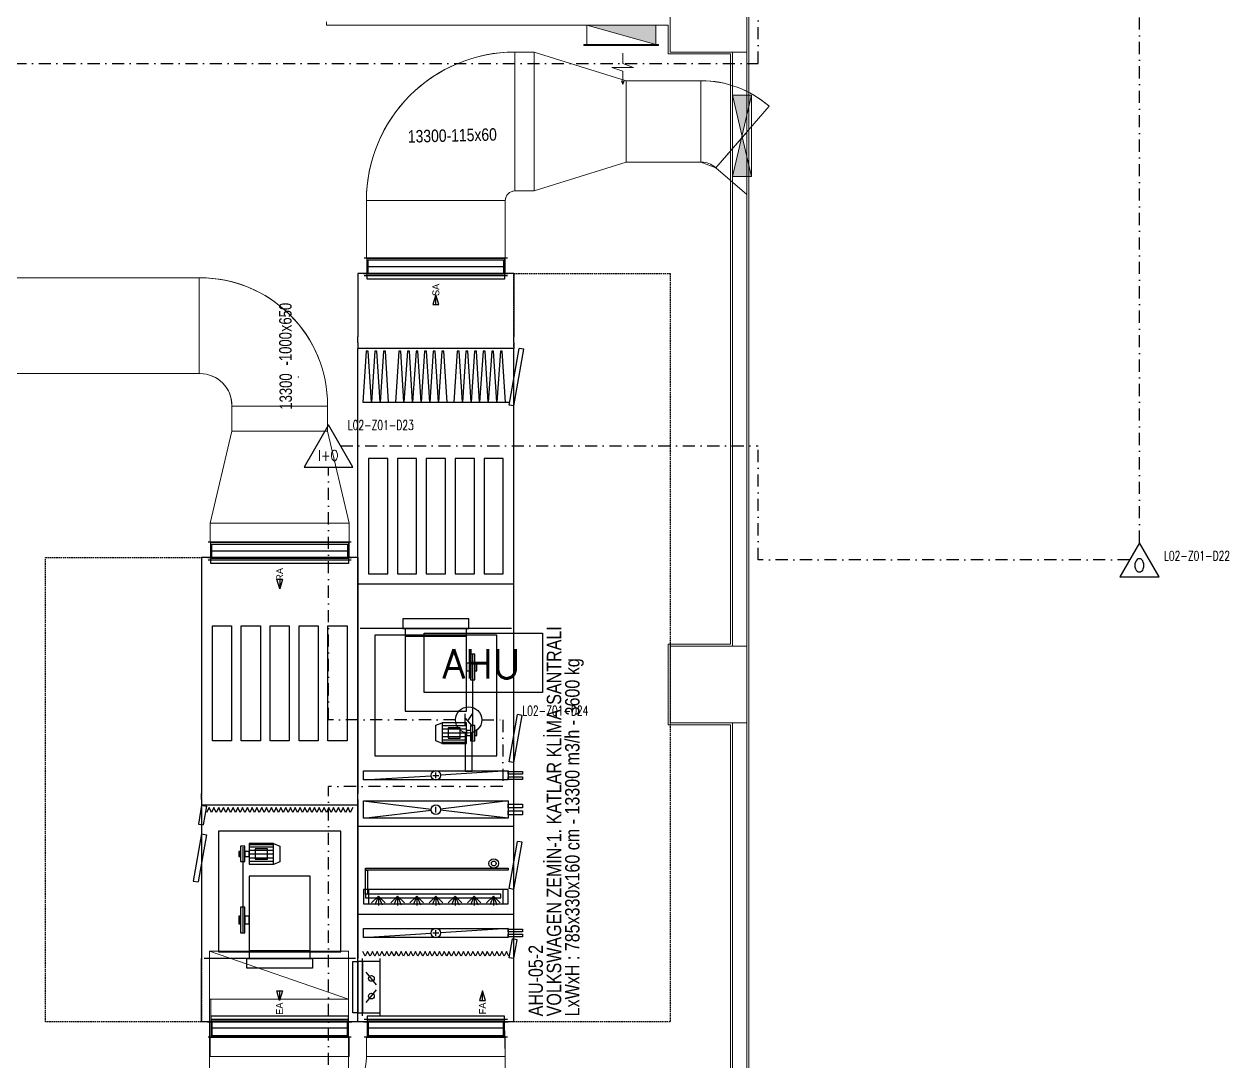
# Model space of a CAD drawing. Extents: x -3709 to 34975, y -230 to 8245.
# Drawn here: x 24722 to 25986, y 2060 to 3141 of the extents above; entities that cross this region are included whole.
import ezdxf
from ezdxf.enums import TextEntityAlignment as Align

# ---------------------------------------------------------------- set-up
doc = ezdxf.new("R2010")
doc.units = 0
doc.linetypes.add('DASHDOT', pattern=[25.4, 12.7, -6.35, 0, -6.35])
doc.linetypes.add('DASHED', pattern=[0.75, 0.5, -0.25])
doc.layers.get('0').update_dxf_attribs({"color": 9, "lineweight": 9})
for name, color, linetype, lineweight in [('00', 9, 'Continuous', 9), ('01', 9, 'Continuous', 9), ('06D', 9, 'Continuous', 9), ('09', 9, 'Continuous', 9), ('14', 9, 'Continuous', 9), ('32-ekipman', 8, 'Continuous', 9), ('40', 9, 'Continuous', 9), ('E-DEDEKTÖR NUMARALARI', 20, 'Continuous', 30), ('E-KABLO', 7, 'Continuous', 30), ('E-KABLO @ 1', 7, 'Continuous', 30), ('E-KANAL TİPİ DUMAN DEDEKTÖRÜ', 7, 'Continuous', 30), ('E-KOMBİNE DEDEKTÖR (ISI+OPTİK DUMAN)', 7, 'Continuous', 30), ('E-OPTİK DUMAN DEDEKTÖRÜ', 7, 'Continuous', 30), ('E-YANGIN', 7, 'Continuous', 30)]:
    doc.layers.add(name, color=color, linetype=linetype, lineweight=lineweight)
doc.styles.add('DEBI-BLOCK', font='arial.ttf', dxfattribs={"width": 0.8})
doc.styles.add('E-YAZI', font='txttw.shx')
doc.styles.add('LUCIDASANS', font='arial.ttf', dxfattribs={"width": 0.8})
doc.styles.add('ROMANS8', font='Txttw.shx')
doc.styles.add('Y200-ARIAL', font='arial.ttf', dxfattribs={"width": 0.8})

# ---------------------------------------------------------------- blocks, each defined once
blk = doc.blocks.new('p-kolon-80x80-vw')
at = {"layer": '01'}
blk.add_lwpolyline([(-40, -40), (-40, 40), (40, 40), (40, -40)], close=True, dxfattribs=at)
blk = doc.blocks.new('p-krt-yangindolabi_vw')
at = {"layer": '09'}
h = blk.add_hatch(color=252, dxfattribs=at)
h.dxf.hatch_style = 1
h.paths.add_polyline_path([(0, 20), (-72, 0), (0, 0)])
at = {"linetype": 'Continuous'}
blk.add_lwpolyline([(-35.9, 58), (-34.5, 61.9), (-34.5, 47.9), (-45.7, 44), (-23.3, 44), (-34.5, 40), (-34.5, 29.1)], dxfattribs=at)
for points in [[(-34.5, 61.9), (-35.9, 58)], [(-34.5, 61.9), (-33.1, 58)]]:
    blk.add_lwpolyline(points)
for points in [[(-72, 20), (-75, 20), (-75, 21), (3, 21), (3, 20)], [(-72, 0), (0, 0), (0, 20), (-72, 20)], [(0, 20), (-72, 0), (0, 0)]]:
    blk.add_lwpolyline(points, close=True)
blk = doc.blocks.new('DEBI001')
at = {"extrusion": (-1, 0, 2e-16)}
blk.add_point((0, 0), dxfattribs=at)
at = {"style": 'DEBI-BLOCK', "width": 0.75, "flags": 8}
for tag, p in [('DEBI', (0.3, 0.2)), ('-', (1.277, 0.2))]:
    blk.add_attdef(tag, text='', height=1, dxfattribs=at).set_placement(p, align=Align.BOTTOM_RIGHT)
blk.add_attdef('KESITX', text='', height=1, dxfattribs=at).set_placement((3.614, 1.533), align=Align.TOP_RIGHT)
at = {"style": 'DEBI-BLOCK', "width": 0.8, "flags": 8}
blk.add_attdef('X', text='', height=1, dxfattribs=at).set_placement((3.918, 1.533), align=Align.TOP_CENTER)
at = {"style": 'DEBI-BLOCK', "width": 0.75, "flags": 8}
blk.add_attdef('KESITY', text='', height=1, dxfattribs=at).set_placement((4.213, 1.533), align=Align.TOP_LEFT)
at = {"style": 'DEBI-BLOCK', "width": 0.75, "flags": 9}
blk.add_attdef('ID', text='', height=0.3, dxfattribs=at).set_placement((0, 0), align=Align.MIDDLE)
blk = doc.blocks.new('p-2.mekanik_cihaz')
h = blk.add_hatch(color=256)
h.paths.add_polyline_path([(4075, -827.5), (4085, -785), (4065, -785)])
h.paths.add_polyline_path([(4065, -870), (4085, -870), (4075, -827.5)])
at = {"ltscale": 10}
for p, q in [((3838, -740), (3858, -740)), ((3838, -885), (3838, -740)), ((3858, -740), (3858, -885)), ((3858, -740), (3858, -885)), ((3954, -770), (3858, -740)), ((3954, -770), (3954, -855)), ((3858, -885), (3954, -855)), ((3838, -885), (3858, -885)), ((3683, -955), (3683, -895)), ((3828, -895), (3683, -895)), ((3828, -955), (3828, -895)), ((3519.2, -1678.3), (3664.2, -1728.3)), ((3520.7, -1745.9), (3520.7, -1728.3)), ((3664.2, -1745.9), (3664.2, -1728.3)), ((3520, -1768), (3520, -1788)), ((3665, -1768), (3665, -1788)), ((3683, -1768), (3683, -1788)), ((3828, -1768), (3828, -1788)), ((3520, -1788), (3665, -1788)), ((3683, -1788), (3828, -1788))]:
    blk.add_line(p, q, dxfattribs=at)
for p, q in [((4085, -785), (4065, -870)), ((4065, -785), (4085, -870)), ((3542.5, -1135.6), (3520, -1231.6)), ((3542.5, -1135.6), (3642.5, -1135.6)), ((3642.5, -1135.6), (3665, -1231.6)), ((3520, -1251.6), (3520, -1231.6)), ((3520, -1231.6), (3665, -1231.6)), ((3665, -1251.6), (3665, -1231.6))]:
    blk.add_line(p, q)
at = {"lineweight": -3}
for p, q in [((3830.2, -955), (3680.8, -955)), ((3674, -971), (3674, -977.1)), ((3837, -971), (3674, -971)), ((3830.2, -973.5), (3680.8, -973.5)), ((3827.2, -964.3), (3683.8, -964.3)), ((3837, -971), (3837, -977.1)), ((3674, -977.1), (3674, -1037.1)), ((3837, -977.1), (3837, -1037.1)), ((3674, -1043.2), (3674, -1037.1)), ((3674, -1043.2), (3674, -1049.3)), ((3674, -1109.3), (3674, -1049.3)), ((3837, -1049.3), (3674, -1049.3)), ((3832, -1108.5), (3842.5, -1049.4)), ((3837, -1043.2), (3837, -1037.1)), ((3837, -1043.2), (3837, -1049.3)), ((3837, -1109.3), (3837, -1049.3)), ((3847.4, -1050.2), (3842.5, -1049.4)), ((3837, -1109.3), (3847.4, -1050.2)), ((3674, -1159.3), (3674, -1109.3)), ((3679.2, -1105.3), (3709.8, -1105.3)), ((3709.8, -1105.3), (3770.8, -1105.3)), ((3770.8, -1105.3), (3831.8, -1105.3)), ((3837, -1109.3), (3832, -1108.5)), ((3837, -1159.3), (3837, -1109.3)), ((3674, -1289.3), (3674, -1159.3)), ((3837, -1289.3), (3837, -1159.3)), ((3667.2, -1251.6), (3517.8, -1251.6)), ((3664.2, -1260.9), (3520.8, -1260.9)), ((3511, -1267.6), (3511, -1273.7)), ((3674, -1267.6), (3511, -1267.6)), ((3511, -1273.7), (3511, -1333.7)), ((3667.2, -1270.1), (3517.8, -1270.1)), ((3674, -1267.6), (3674, -1273.7)), ((3674, -1273.7), (3674, -1333.7)), ((3674, -1295.4), (3674, -1289.3)), ((3837, -1295.4), (3837, -1289.3)), ((3837, -1295.4), (3674, -1295.4)), ((3674, -1301.5), (3674, -1295.4)), ((3674, -1341.5), (3674, -1301.5)), ((3837, -1301.5), (3837, -1295.4)), ((3837, -1341.5), (3837, -1301.5)), ((3511, -1333.7), (3511, -1463.7)), ((3674, -1333.7), (3674, -1463.7)), ((3674, -1481.5), (3674, -1341.5)), ((3834.5, -1341.5), (3676.5, -1341.5)), ((3787.4, -1349.8), (3723.6, -1349.8)), ((3837, -1481.5), (3837, -1341.5)), ((3794.1, -1457.6), (3794.1, -1368.8)), ((3832, -1480.6), (3840.7, -1431.4)), ((3837, -1481.5), (3845.7, -1432.3)), ((3845.7, -1432.3), (3840.7, -1431.4)), ((3787.4, -1443), (3761.9, -1443)), ((3787.4, -1446.5), (3761.9, -1446.5)), ((3787.4, -1450.6), (3761.9, -1450.6)), ((3511, -1463.7), (3511, -1513.7)), ((3674, -1463.7), (3674, -1513.7)), ((3787.4, -1454.7), (3761.9, -1454.7)), ((3787.4, -1458.2), (3761.9, -1458.2)), ((3787.4, -1460.5), (3761.9, -1460.5)), ((3787.4, -1461.4), (3761.9, -1461.4)), ((3674, -1501.5), (3674, -1481.5)), ((3755.5, -1497.8), (3755.5, -1491.8)), ((3830.9, -1490.2), (3760.5, -1494.5)), ((3837, -1481.5), (3832, -1480.6)), ((3837, -1501.5), (3837, -1481.5)), ((3674, -1541.5), (3674, -1501.5)), ((3680.1, -1499.5), (3750.5, -1495.1)), ((3752.5, -1494.8), (3758.5, -1494.8)), ((3837, -1541.5), (3837, -1501.5)), ((3511, -1519.8), (3511, -1513.7)), ((3674, -1519.8), (3674, -1513.7)), ((3511, -1525.9), (3507.6, -1545.6)), ((3511, -1519.8), (3511, -1525.9)), ((3511, -1525.9), (3511, -1545.9)), ((3674, -1525.9), (3511, -1525.9)), ((3511, -1525.9), (3516, -1526.8)), ((3516, -1526.8), (3512.5, -1546.4)), ((3518.8, -1528.4), (3516.2, -1533.4)), ((3521.2, -1533.4), (3518.8, -1528.4)), ((3523.8, -1528.4), (3521.2, -1533.4)), ((3526.2, -1533.4), (3523.8, -1528.4)), ((3528.8, -1528.4), (3526.2, -1533.4)), ((3531.2, -1533.4), (3528.8, -1528.4)), ((3533.8, -1528.4), (3531.2, -1533.4)), ((3536.2, -1533.4), (3533.8, -1528.4)), ((3538.8, -1528.4), (3536.2, -1533.4)), ((3541.2, -1533.4), (3538.8, -1528.4)), ((3543.8, -1528.4), (3541.2, -1533.4)), ((3546.2, -1533.4), (3543.8, -1528.4)), ((3548.8, -1528.4), (3546.2, -1533.4)), ((3551.2, -1533.4), (3548.8, -1528.4)), ((3553.8, -1528.4), (3551.2, -1533.4)), ((3556.2, -1533.4), (3553.8, -1528.4)), ((3558.8, -1528.4), (3556.2, -1533.4)), ((3561.2, -1533.4), (3558.8, -1528.4)), ((3563.8, -1528.4), (3561.2, -1533.4)), ((3566.2, -1533.4), (3563.8, -1528.4)), ((3568.8, -1528.4), (3566.2, -1533.4)), ((3571.2, -1533.4), (3568.8, -1528.4)), ((3573.8, -1528.4), (3571.2, -1533.4)), ((3576.2, -1533.4), (3573.8, -1528.4)), ((3578.8, -1528.4), (3576.2, -1533.4)), ((3581.2, -1533.4), (3578.8, -1528.4)), ((3583.8, -1528.4), (3581.2, -1533.4)), ((3586.2, -1533.4), (3583.8, -1528.4)), ((3588.8, -1528.4), (3586.2, -1533.4)), ((3591.2, -1533.4), (3588.8, -1528.4)), ((3593.8, -1528.4), (3591.2, -1533.4)), ((3596.2, -1533.4), (3593.8, -1528.4)), ((3598.8, -1528.4), (3596.2, -1533.4)), ((3601.2, -1533.4), (3598.8, -1528.4)), ((3603.8, -1528.4), (3601.2, -1533.4)), ((3606.2, -1533.4), (3603.8, -1528.4)), ((3608.8, -1528.4), (3606.2, -1533.4)), ((3611.2, -1533.4), (3608.8, -1528.4)), ((3613.8, -1528.4), (3611.2, -1533.4)), ((3616.2, -1533.4), (3613.8, -1528.4)), ((3618.8, -1528.4), (3616.2, -1533.4)), ((3621.2, -1533.4), (3618.8, -1528.4)), ((3623.8, -1528.4), (3621.2, -1533.4)), ((3626.2, -1533.4), (3623.8, -1528.4)), ((3628.8, -1528.4), (3626.2, -1533.4)), ((3631.2, -1533.4), (3628.8, -1528.4)), ((3633.8, -1528.4), (3631.2, -1533.4)), ((3636.2, -1533.4), (3633.8, -1528.4)), ((3638.8, -1528.4), (3636.2, -1533.4)), ((3641.2, -1533.4), (3638.8, -1528.4)), ((3643.8, -1528.4), (3641.2, -1533.4)), ((3646.2, -1533.4), (3643.8, -1528.4)), ((3648.8, -1528.4), (3646.2, -1533.4)), ((3651.2, -1533.4), (3648.8, -1528.4)), ((3653.8, -1528.4), (3651.2, -1533.4)), ((3656.2, -1533.4), (3653.8, -1528.4)), ((3658.8, -1528.4), (3656.2, -1533.4)), ((3661.2, -1533.4), (3658.8, -1528.4)), ((3663.8, -1528.4), (3661.2, -1533.4)), ((3666.2, -1533.4), (3663.8, -1528.4)), ((3668.8, -1528.4), (3666.2, -1533.4)), ((3674, -1519.8), (3674, -1525.9)), ((3674, -1525.9), (3674, -1545.9)), ((3680.1, -1521.5), (3750.5, -1529.9)), ((3755.5, -1533.5), (3755.5, -1527.5)), ((3830.9, -1521.5), (3760.5, -1529.9)), ((3674, -1547.6), (3674, -1541.5)), ((3680.1, -1539.5), (3750.5, -1531.1)), ((3830.9, -1539.5), (3760.5, -1531.1)), ((3837, -1547.6), (3837, -1541.5)), ((3507.6, -1545.6), (3512.5, -1546.4)), ((3511, -1545.9), (3511, -1685.9)), ((3674, -1545.9), (3674, -1685.9)), ((3674, -1547.6), (3837, -1547.6)), ((3674, -1553.7), (3674, -1547.6)), ((3674, -1633.7), (3674, -1553.7)), ((3837, -1553.7), (3837, -1547.6)), ((3837, -1633.7), (3837, -1553.7)), ((3511, -1555.9), (3502.3, -1605.2)), ((3516, -1556.8), (3507.3, -1606)), ((3511, -1555.9), (3516, -1556.8)), ((3560.6, -1566), (3586.1, -1566)), ((3560.6, -1566.9), (3586.1, -1566.9)), ((3832, -1612.8), (3840.7, -1563.6)), ((3837, -1613.7), (3845.7, -1564.4)), ((3845.7, -1564.4), (3840.7, -1563.6)), ((3553.9, -1569.8), (3553.9, -1658.6)), ((3560.6, -1569.2), (3586.1, -1569.2)), ((3560.6, -1572.7), (3586.1, -1572.7)), ((3560.6, -1576.8), (3586.1, -1576.8)), ((3560.6, -1580.9), (3586.1, -1580.9)), ((3560.6, -1584.4), (3586.1, -1584.4)), ((3502.3, -1605.2), (3507.3, -1606)), ((3837, -1613.7), (3832, -1612.8)), ((3695.5, -1620.7), (3688.4, -1627.8)), ((3695.5, -1620.7), (3691.7, -1629.9)), ((3695.5, -1620.7), (3695.5, -1630.7)), ((3695.5, -1620.7), (3699.3, -1629.9)), ((3695.5, -1620.7), (3702.6, -1627.8)), ((3715.5, -1620.7), (3708.4, -1627.8)), ((3715.5, -1620.7), (3711.7, -1629.9)), ((3715.5, -1620.7), (3715.5, -1630.7)), ((3715.5, -1620.7), (3719.3, -1629.9)), ((3715.5, -1620.7), (3722.6, -1627.8)), ((3735.5, -1620.7), (3728.4, -1627.8)), ((3735.5, -1620.7), (3731.7, -1629.9)), ((3735.5, -1620.7), (3735.5, -1630.7)), ((3735.5, -1620.7), (3739.3, -1629.9)), ((3735.5, -1620.7), (3742.6, -1627.8)), ((3755.5, -1620.7), (3748.4, -1627.8)), ((3755.5, -1620.7), (3751.7, -1629.9)), ((3755.5, -1620.7), (3755.5, -1630.7)), ((3755.5, -1620.7), (3759.3, -1629.9)), ((3755.5, -1620.7), (3762.6, -1627.8)), ((3775.5, -1620.7), (3768.4, -1627.8)), ((3775.5, -1620.7), (3771.7, -1629.9)), ((3775.5, -1620.7), (3775.5, -1630.7)), ((3775.5, -1620.7), (3779.3, -1629.9)), ((3775.5, -1620.7), (3782.6, -1627.8)), ((3795.5, -1620.7), (3788.4, -1627.8)), ((3795.5, -1620.7), (3791.7, -1629.9)), ((3795.5, -1620.7), (3795.5, -1630.7)), ((3795.5, -1620.7), (3799.3, -1629.9)), ((3795.5, -1620.7), (3802.6, -1627.8)), ((3815.5, -1620.7), (3808.4, -1627.8)), ((3815.5, -1620.7), (3811.7, -1629.9)), ((3815.5, -1620.7), (3815.5, -1630.7)), ((3815.5, -1620.7), (3819.3, -1629.9)), ((3815.5, -1620.7), (3822.6, -1627.8)), ((3674, -1639.8), (3674, -1633.7)), ((3837, -1639.8), (3674, -1639.8)), ((3674, -1645.9), (3674, -1639.8)), ((3837, -1639.8), (3837, -1633.7)), ((3837, -1645.9), (3837, -1639.8)), ((3674, -1665.9), (3674, -1645.9)), ((3755.5, -1662.2), (3755.5, -1656.2)), ((3830.9, -1654.6), (3760.5, -1658.9)), ((3837, -1665.9), (3837, -1645.9)), ((3674, -1685.9), (3674, -1665.9)), ((3680.1, -1663.9), (3750.5, -1659.5)), ((3752.5, -1659.2), (3758.5, -1659.2)), ((3832, -1685.1), (3835.5, -1665.4)), ((3840.4, -1666.2), (3835.5, -1665.4)), ((3837, -1685.9), (3837, -1665.9)), ((3837, -1685.9), (3840.4, -1666.2)), ((3560.6, -1677.6), (3624.4, -1677.6)), ((3681.8, -1683.4), (3679.2, -1678.4)), ((3684.2, -1678.4), (3681.8, -1683.4)), ((3686.8, -1683.4), (3684.2, -1678.4)), ((3689.2, -1678.4), (3686.8, -1683.4)), ((3691.8, -1683.4), (3689.2, -1678.4)), ((3694.2, -1678.4), (3691.8, -1683.4)), ((3696.8, -1683.4), (3694.2, -1678.4)), ((3699.2, -1678.4), (3696.8, -1683.4)), ((3701.8, -1683.4), (3699.2, -1678.4)), ((3704.2, -1678.4), (3701.8, -1683.4)), ((3706.8, -1683.4), (3704.2, -1678.4)), ((3709.2, -1678.4), (3706.8, -1683.4)), ((3711.8, -1683.4), (3709.2, -1678.4)), ((3714.2, -1678.4), (3711.8, -1683.4)), ((3716.8, -1683.4), (3714.2, -1678.4)), ((3719.2, -1678.4), (3716.8, -1683.4)), ((3721.8, -1683.4), (3719.2, -1678.4)), ((3724.2, -1678.4), (3721.8, -1683.4)), ((3726.8, -1683.4), (3724.2, -1678.4)), ((3729.2, -1678.4), (3726.8, -1683.4)), ((3731.8, -1683.4), (3729.2, -1678.4)), ((3734.2, -1678.4), (3731.8, -1683.4)), ((3736.8, -1683.4), (3734.2, -1678.4)), ((3739.2, -1678.4), (3736.8, -1683.4)), ((3741.8, -1683.4), (3739.2, -1678.4)), ((3744.2, -1678.4), (3741.8, -1683.4)), ((3746.8, -1683.4), (3744.2, -1678.4)), ((3749.2, -1678.4), (3746.8, -1683.4)), ((3751.8, -1683.4), (3749.2, -1678.4)), ((3754.2, -1678.4), (3751.8, -1683.4)), ((3756.8, -1683.4), (3754.2, -1678.4)), ((3759.2, -1678.4), (3756.8, -1683.4)), ((3761.8, -1683.4), (3759.2, -1678.4)), ((3764.2, -1678.4), (3761.8, -1683.4)), ((3766.8, -1683.4), (3764.2, -1678.4)), ((3769.2, -1678.4), (3766.8, -1683.4)), ((3771.8, -1683.4), (3769.2, -1678.4)), ((3774.2, -1678.4), (3771.8, -1683.4)), ((3776.8, -1683.4), (3774.2, -1678.4)), ((3779.2, -1678.4), (3776.8, -1683.4)), ((3781.8, -1683.4), (3779.2, -1678.4)), ((3784.2, -1678.4), (3781.8, -1683.4)), ((3786.8, -1683.4), (3784.2, -1678.4)), ((3789.2, -1678.4), (3786.8, -1683.4)), ((3791.8, -1683.4), (3789.2, -1678.4)), ((3794.2, -1678.4), (3791.8, -1683.4)), ((3796.8, -1683.4), (3794.2, -1678.4)), ((3799.2, -1678.4), (3796.8, -1683.4)), ((3801.8, -1683.4), (3799.2, -1678.4)), ((3804.2, -1678.4), (3801.8, -1683.4)), ((3806.8, -1683.4), (3804.2, -1678.4)), ((3809.2, -1678.4), (3806.8, -1683.4)), ((3811.8, -1683.4), (3809.2, -1678.4)), ((3814.2, -1678.4), (3811.8, -1683.4)), ((3816.8, -1683.4), (3814.2, -1678.4)), ((3819.2, -1678.4), (3816.8, -1683.4)), ((3821.8, -1683.4), (3819.2, -1678.4)), ((3824.2, -1678.4), (3821.8, -1683.4)), ((3826.8, -1683.4), (3824.2, -1678.4)), ((3829.2, -1678.4), (3826.8, -1683.4)), ((3831.8, -1683.4), (3829.2, -1678.4)), ((3511, -1745.9), (3511, -1685.9)), ((3511, -1685.9), (3511, -1685.9)), ((3671.5, -1685.9), (3513.5, -1685.9)), ((3674, -1745.9), (3674, -1685.9)), ((3674, -1745.9), (3674, -1685.9)), ((3674, -1685.9), (3674, -1685.9)), ((3679, -1745.7), (3679, -1686)), ((3697.5, -1745.7), (3697.5, -1686)), ((3837, -1685.9), (3832, -1685.1)), ((3837, -1745.9), (3837, -1685.9)), ((3693.6, -1713.2), (3682.9, -1700)), ((3682.9, -1731.7), (3693.6, -1718.5)), ((3511, -1752), (3511, -1745.9)), ((3674, -1752), (3511, -1752)), ((3674, -1752), (3674, -1745.9)), ((3674, -1752), (3674, -1745.9)), ((3837, -1752), (3674, -1752)), ((3830.2, -1749.5), (3680.8, -1749.5)), ((3837, -1752), (3837, -1745.9)), ((3667.2, -1768), (3517.8, -1768)), ((3664.2, -1758.7), (3520.8, -1758.7)), ((3830.2, -1768), (3680.8, -1768)), ((3827.2, -1758.7), (3683.8, -1758.7))]:
    blk.add_line(p, q, dxfattribs=at)
for points in [[(4031.9, -855), (3954, -855), (3954, -770), (4031.9, -770)], [(4065, -785), (4085, -785), (4085, -870), (4065, -870)], [(3674, -1752), (3674, -971), (3837, -971), (3837, -1752)], [(3508.5, -1075.6), (3180.5, -1075.6), (3180.5, -975.6), (3508.5, -975.6)], [(3542.5, -1109.6), (3542.5, -1135.6), (3642.5, -1135.6), (3642.5, -1109.6)], [(3511, -1752), (3511, -1267.6), (3674, -1267.6), (3674, -1752)]]:
    blk.add_lwpolyline(points, close=True)
for points in [[(4047.7, -860.9), (4047, -860.2, 0.180166), (4032.9, -855), (4031.9, -855), (4031.9, -770), (4032.9, -770, -0.180166), (4102.6, -795.9), (4103.3, -796.6)], [(3542.5, -1109.6), (3542.5, -1108.6, 0.414214), (3509.5, -1075.6), (3508.5, -1075.6), (3508.5, -975.6), (3509.5, -975.6, -0.414214), (3642.5, -1108.6), (3642.5, -1109.6)]]:
    blk.add_lwpolyline(points, format="xyb", close=True)
blk.add_lwpolyline([(4080, -823.6), (4047.7, -860.9), (4080, -888.8)])
for points in [[(3827.2, -955), (3827.2, -973.5), (3683.7, -973.5), (3683.7, -955), (3827.2, -955)], [(3826.2, -956.9), (3826.2, -971.7), (3684.7, -971.7), (3684.7, -956.9), (3826.2, -956.9)], [(3830.9, -971), (3830.9, -971), (3680.1, -971), (3680.1, -971), (3830.9, -971)], [(3827.2, -971), (3827.2, -977.1), (3683.7, -977.1), (3683.7, -971), (3827.2, -971)], [(3705.2, -1284.3), (3705.2, -1164.3), (3685.2, -1164.3), (3685.2, -1284.3), (3705.2, -1284.3)], [(3735.3, -1284.3), (3735.3, -1164.3), (3715.3, -1164.3), (3715.3, -1284.3), (3735.3, -1284.3)], [(3765.5, -1284.3), (3765.5, -1164.3), (3745.5, -1164.3), (3745.5, -1284.3), (3765.5, -1284.3)], [(3795.7, -1284.3), (3795.7, -1164.3), (3775.7, -1164.3), (3775.7, -1284.3), (3795.7, -1284.3)], [(3825.8, -1284.3), (3825.8, -1164.3), (3805.8, -1164.3), (3805.8, -1284.3), (3825.8, -1284.3)], [(3664.2, -1251.6), (3664.2, -1270.1), (3520.7, -1270.1), (3520.7, -1251.6), (3664.2, -1251.6)], [(3663.2, -1253.5), (3663.2, -1268.3), (3521.7, -1268.3), (3521.7, -1253.5), (3663.2, -1253.5)], [(3667.9, -1267.6), (3667.9, -1267.6), (3517.1, -1267.6), (3517.1, -1267.6), (3667.9, -1267.6)], [(3664.2, -1267.6), (3664.2, -1273.7), (3520.7, -1273.7), (3520.7, -1267.6), (3664.2, -1267.6)], [(3542.2, -1338.7), (3542.2, -1458.7), (3522.2, -1458.7), (3522.2, -1338.7), (3542.2, -1338.7)], [(3572.3, -1338.7), (3572.3, -1458.7), (3552.3, -1458.7), (3552.3, -1338.7), (3572.3, -1338.7)], [(3602.5, -1338.7), (3602.5, -1458.7), (3582.5, -1458.7), (3582.5, -1338.7), (3602.5, -1338.7)], [(3632.7, -1338.7), (3632.7, -1458.7), (3612.7, -1458.7), (3612.7, -1338.7), (3632.7, -1338.7)], [(3662.8, -1338.7), (3662.8, -1458.7), (3642.8, -1458.7), (3642.8, -1338.7), (3662.8, -1338.7)], [(3789.9, -1341.5), (3789.9, -1331.5), (3721.1, -1331.5), (3721.1, -1341.5), (3789.9, -1341.5)], [(3819.3, -1474.5), (3819.3, -1348.5), (3691.7, -1348.5), (3691.7, -1474.5), (3819.3, -1474.5)], [(3787.4, -1427.6), (3787.4, -1341.5), (3723.6, -1341.5), (3723.6, -1427.6), (3787.4, -1427.6)], [(3791.9, -1385.7), (3791.9, -1377.6), (3787.4, -1377.6), (3787.4, -1385.7), (3791.9, -1385.7)], [(3796.3, -1395.1), (3796.3, -1368.2), (3791.8, -1368.2), (3791.8, -1395.1), (3796.3, -1395.1)], [(3798.2, -1385.7), (3798.2, -1377.6), (3796.3, -1377.6), (3796.3, -1385.7), (3798.2, -1385.7)], [(3787.4, -1461.4), (3787.4, -1439.9), (3761.9, -1439.9), (3761.9, -1461.4), (3787.4, -1461.4)], [(3781, -1456), (3781, -1445.2), (3768.2, -1445.2), (3768.2, -1456), (3781, -1456)], [(3791.9, -1453.3), (3791.9, -1447.9), (3787.4, -1447.9), (3787.4, -1453.3), (3791.9, -1453.3)], [(3796.3, -1458.7), (3796.3, -1442.6), (3791.8, -1442.6), (3791.8, -1458.7), (3796.3, -1458.7)], [(3798.2, -1453.3), (3798.2, -1447.9), (3796.3, -1447.9), (3796.3, -1453.3), (3798.2, -1453.3)], [(3680.1, -1499.5), (3680.1, -1490.2), (3830.9, -1490.2), (3830.9, -1499.5), (3680.1, -1499.5)], [(3830.9, -1493.5), (3830.9, -1490.8), (3846, -1490.8), (3846, -1493.5), (3830.9, -1493.5)], [(3830.9, -1498.9), (3830.9, -1496.2), (3846, -1496.2), (3846, -1498.9), (3830.9, -1498.9)], [(3680.1, -1539.5), (3680.1, -1521.5), (3830.9, -1521.5), (3830.9, -1539.5), (3680.1, -1539.5)], [(3830.9, -1528.7), (3830.9, -1524.7), (3846, -1524.7), (3846, -1528.7), (3830.9, -1528.7)], [(3830.9, -1535.9), (3830.9, -1531.9), (3846, -1531.9), (3846, -1535.9), (3830.9, -1535.9)], [(3528.7, -1552.9), (3528.7, -1678.9), (3656.3, -1678.9), (3656.3, -1552.9), (3528.7, -1552.9)], [(3560.6, -1566), (3560.6, -1587.5), (3586.1, -1587.5), (3586.1, -1566), (3560.6, -1566)], [(3549.8, -1574.1), (3549.8, -1579.5), (3551.7, -1579.5), (3551.7, -1574.1), (3549.8, -1574.1)], [(3551.7, -1568.7), (3551.7, -1584.8), (3556.2, -1584.8), (3556.2, -1568.7), (3551.7, -1568.7)], [(3556.1, -1574.1), (3556.1, -1579.5), (3560.6, -1579.5), (3560.6, -1574.1), (3556.1, -1574.1)], [(3567, -1571.4), (3567, -1582.2), (3579.8, -1582.2), (3579.8, -1571.4), (3567, -1571.4)], [(3682.1, -1593.7), (3682.1, -1591.7), (3830.9, -1591.7), (3830.9, -1593.7), (3682.1, -1593.7)], [(3560.6, -1599.8), (3560.6, -1685.9), (3624.4, -1685.9), (3624.4, -1599.8), (3560.6, -1599.8)], [(3682.1, -1618.7), (3682.1, -1593.7), (3684.1, -1593.7), (3684.1, -1618.7), (3682.1, -1618.7)], [(3830.9, -1628.7), (3830.9, -1613.7), (3680.1, -1613.7), (3680.1, -1628.7), (3830.9, -1628.7)], [(3825.9, -1628.7), (3825.9, -1613.7), (3685.1, -1613.7), (3685.1, -1628.7), (3825.9, -1628.7)], [(3823.4, -1622.7), (3823.4, -1618.7), (3682.1, -1618.7), (3682.1, -1622.7), (3823.4, -1622.7)], [(3549.8, -1641.7), (3549.8, -1649.8), (3551.7, -1649.8), (3551.7, -1641.7), (3549.8, -1641.7)], [(3551.7, -1632.3), (3551.7, -1659.2), (3556.2, -1659.2), (3556.2, -1632.3), (3551.7, -1632.3)], [(3556.1, -1641.7), (3556.1, -1649.8), (3560.6, -1649.8), (3560.6, -1641.7), (3556.1, -1641.7)], [(3680.1, -1663.9), (3680.1, -1654.6), (3830.9, -1654.6), (3830.9, -1663.9), (3680.1, -1663.9)], [(3830.9, -1657.9), (3830.9, -1655.2), (3846, -1655.2), (3846, -1657.9), (3830.9, -1657.9)], [(3830.9, -1663.2), (3830.9, -1660.5), (3846, -1660.5), (3846, -1663.2), (3830.9, -1663.2)], [(3626.9, -1685.9), (3626.9, -1695.9), (3558.1, -1695.9), (3558.1, -1685.9), (3626.9, -1685.9)], [(3669, -1742.7), (3669, -1689), (3674, -1689), (3674, -1742.7), (3669, -1742.7)], [(3679, -1742.7), (3679, -1689), (3674, -1689), (3674, -1742.7), (3679, -1742.7)], [(3697.5, -1742.7), (3697.5, -1689), (3679, -1689), (3679, -1742.7), (3697.5, -1742.7)], [(3667.9, -1752), (3667.9, -1752), (3517.1, -1752), (3517.1, -1752), (3667.9, -1752)], [(3664.2, -1752), (3664.2, -1745.9), (3520.7, -1745.9), (3520.7, -1752), (3664.2, -1752)], [(3664.2, -1768), (3664.2, -1749.5), (3520.7, -1749.5), (3520.7, -1768), (3664.2, -1768)], [(3663.2, -1766.1), (3663.2, -1751.3), (3521.7, -1751.3), (3521.7, -1766.1), (3663.2, -1766.1)], [(3830.9, -1752), (3830.9, -1752), (3680.1, -1752), (3680.1, -1752), (3830.9, -1752)], [(3830.9, -1752), (3830.9, -1752), (3680.1, -1752), (3680.1, -1752), (3830.9, -1752)], [(3827.2, -1752), (3827.2, -1745.9), (3683.7, -1745.9), (3683.7, -1752), (3827.2, -1752)], [(3827.2, -1768), (3827.2, -1749.5), (3683.7, -1749.5), (3683.7, -1768), (3827.2, -1768)], [(3826.2, -1766.1), (3826.2, -1751.3), (3684.7, -1751.3), (3684.7, -1766.1), (3826.2, -1766.1)]]:
    blk.add_lwpolyline(points, close=True, dxfattribs=at)
at = {"linetype": 'DASHED', "lineweight": -3, "ltscale": 3}
for points in [[(3837, -1752), (3837, -971), (4000, -971), (4000, -1752)], [(3348, -1752), (3348, -1267.6), (3511, -1267.6), (3511, -1752)]]:
    blk.add_lwpolyline(points, close=True, dxfattribs=at)
at = {"lineweight": -3}
for points in [[(3755.5, -1003.5), (3755.5, -993.5), (3752.5, -1003.5), (3758.5, -1003.5), (3755.5, -993.5)], [(3706.2, -1105.3), (3702.8, -1052), (3700.8, -1052), (3697.2, -1105.3), (3693.8, -1052), (3691.8, -1052), (3688.2, -1105.3), (3684.8, -1052), (3682.8, -1052), (3679.2, -1105.3)], [(3767.2, -1105.3), (3763.8, -1052), (3761.8, -1052), (3758.2, -1105.3), (3754.8, -1052), (3752.8, -1052), (3749.2, -1105.3), (3745.8, -1052), (3743.8, -1052), (3740.2, -1105.3), (3736.8, -1052), (3734.8, -1052), (3731.2, -1105.3), (3727.8, -1052), (3725.8, -1052), (3722.2, -1105.3), (3718.8, -1052), (3716.8, -1052), (3713.2, -1105.3)], [(3828.2, -1105.3), (3824.8, -1052), (3822.8, -1052), (3819.2, -1105.3), (3815.8, -1052), (3813.8, -1052), (3810.2, -1105.3), (3806.8, -1052), (3804.8, -1052), (3801.2, -1105.3), (3797.8, -1052), (3795.8, -1052), (3792.2, -1105.3), (3788.8, -1052), (3786.8, -1052), (3783.2, -1105.3), (3779.8, -1052), (3777.8, -1052), (3774.2, -1105.3)], [(3592.5, -1290.1), (3592.5, -1300.1), (3589.5, -1290.1), (3595.5, -1290.1), (3592.5, -1300.1)], [(3761.9, -1461.4), (3755.5, -1458.7), (3755.5, -1442.5), (3761.9, -1439.8)], [(3586.1, -1566), (3592.5, -1568.7), (3592.5, -1584.9), (3586.1, -1587.6)], [(3592.4, -1719.5), (3592.4, -1729.5), (3589.4, -1719.5), (3595.4, -1719.5), (3592.4, -1729.5)], [(3804.2, -1729.5), (3804.2, -1719.5), (3801.2, -1729.5), (3807.2, -1729.5), (3804.2, -1719.5)]]:
    blk.add_lwpolyline(points, dxfattribs=at)
at = {"ltscale": 10}
for points in [[(3664.2, -1728.3), (3664.2, -1678.3), (3519.2, -1678.3), (3519.2, -1728.3)], [(3664.2, -1878.6), (3664.2, -1728.3), (3519.2, -1728.3), (3519.2, -1878.6)], [(3683, -1788), (3683, -1788), (3828, -1788), (3828, -1788)]]:
    blk.add_lwpolyline(points, close=True, dxfattribs=at)
blk.add_lwpolyline([(3683, -1788), (3683, -1789, -0.414214), (3635, -1837), (3634, -1837), (3634, -1982), (3635, -1982, 0.414214), (3828, -1789), (3828, -1788)], format="xyb", close=True, dxfattribs=at)
at = {"lineweight": -3}
for centre, radius in [((3755.5, -1494.8), 5), ((3755.5, -1530.5), 5), ((3815.9, -1586.7), 5), ((3815.9, -1586.7), 2.5), ((3755.5, -1659.2), 5), ((3688.2, -1706.6), 3), ((3688.2, -1725.1), 3)]:
    blk.add_circle(centre, radius, dxfattribs=at)
at = {"ltscale": 10}
for radius in [155, 10]:
    blk.add_arc((3838, -895), radius, 90, 180, dxfattribs=at)
at = {"layer": '40'}
for points in [[(3519.2, -1837), (3519.2, -1752), (3511, -1752), (3511, -1267.6), (3520.7, -1267.6), (3520.7, -1251.6), (3520, -1251.6), (3520, -1231.6), (3542.5, -1135.6), (3542.5, -1109.6, 0.422801), (3509.5, -1075.6), (3180.5, -1075.6, 0.422801), (3146.5, -1108.6), (3146.5, -2041.9, -0.198912)], [(3180.5, -975.6), (3508.5, -975.6, -0.416398), (3642.5, -1108.6), (3642.5, -1135.6), (3665, -1231.6), (3665, -1267.6), (3674, -1267.6), (3674, -971), (3683.7, -971), (3683.7, -955), (3683, -955), (3683, -895, -0.414214), (3838, -740), (3858, -740), (3954, -770), (4031.9, -770, -0.184894), (4103.3, -796.6), (4047.7, -860.9), (4031.9, -855), (3954, -855), (3858, -885), (3838, -885, 0.414214), (3828, -895), (3828, -971), (3837, -971), (3837, -1752), (3827.2, -1752), (3828, -1789, -0.414214), (3635, -1982)]]:
    blk.add_lwpolyline(points, format="xyb", dxfattribs=at)
ref = blk.add_blockref('DEBI001', (3611.8, -1079.2), dxfattribs=dict(xscale=13, yscale=13, zscale=13, rotation=90))
ref.add_attrib('-', '-', dxfattribs={"height": 13, "rotation": 90, "style": 'DEBI-BLOCK', "width": 0.75, "flags": 8}).set_placement((3609.2, -1062.6), align=Align.BOTTOM_RIGHT)
ref.add_attrib('KESITY', '650', dxfattribs={"height": 13, "rotation": 90, "style": 'DEBI-BLOCK', "width": 0.75, "flags": 8}).set_placement((3591.9, -1024.4), align=Align.TOP_LEFT)
ref.add_attrib('X', 'x', dxfattribs={"height": 13, "rotation": 90, "style": 'DEBI-BLOCK', "width": 0.8, "flags": 8}).set_placement((3591.9, -1028.2), align=Align.TOP_CENTER)
ref.add_attrib('DEBI', '13300', dxfattribs={"height": 13, "rotation": 90, "style": 'DEBI-BLOCK', "width": 0.75, "flags": 8}).set_placement((3609.2, -1075.3), align=Align.BOTTOM_RIGHT)
ref.add_attrib('KESITX', '1000', dxfattribs={"height": 13, "rotation": 90, "style": 'DEBI-BLOCK', "width": 0.75, "flags": 8}).set_placement((3591.9, -1032.2), align=Align.TOP_RIGHT)
at = {"width": 0.8}
for s, height, rotation, style, p in [('13300-115x60 ', 13, 1.3615, 'Y200-ARIAL', (3726.4, -834.6)), ('VOLKSWAGEN ZEMİN-1. KATLAR KLİMA SANTRALI', 15, 90, 'LUCIDASANS', (3886.3, -1746.2)), ('LxWxH : 785x330x160 cm - 13300 m3/h - 3600 kg', 15, 90, 'LUCIDASANS', (3905.4, -1746.2)), ('AHU-05-2', 15, 90, 'LUCIDASANS', (3867.2, -1746.2))]:
    blk.add_text(s, height=height, rotation=rotation, dxfattribs=dict(at, style=style)).set_placement(p)
at = {"lineweight": -3}
for s, p in [('SA', (3759.1, -994.6)), ('RA', (3596.1, -1291.7)), ('EA', (3596, -1744.6)), ('FA', (3807.8, -1744.1))]:
    blk.add_text(s, height=7.2, rotation=90, dxfattribs=at).set_placement(p)
blk = doc.blocks.new('100_OPTİK DUMAN DEDEKTÖRÜ 085')
at = {"layer": 'E-OPTİK DUMAN DEDEKTÖRÜ', "color": 4}
blk.add_lwpolyline([(2.06, 0), (0, 3.57), (-2.06, 0)], close=True, dxfattribs=at)
at = {"layer": 'E-OPTİK DUMAN DEDEKTÖRÜ', "color": 3, "style": 'E-YAZI'}
blk.add_text('O', height=1.36, dxfattribs=at).set_placement((-0.02, 1.2), align=Align.MIDDLE)
blk = doc.blocks.new('100_KOMBİNE DEDEKTÖR (ISI+OPTİK DUMAN) 085')
at = {"layer": 'E-KOMBİNE DEDEKTÖR (ISI+OPTİK DUMAN)', "color": 4}
blk.add_lwpolyline([(2.55, 0), (0, 4.42), (-2.55, 0)], close=True, dxfattribs=at)
at = {"layer": 'E-KOMBİNE DEDEKTÖR (ISI+OPTİK DUMAN)', "color": 3, "style": 'E-YAZI', "width": 0.8}
blk.add_text('I+O', height=1.102, dxfattribs=at).set_placement((-0.02, 1.22), align=Align.MIDDLE)
blk = doc.blocks.new('KANAL TİPİ DUMAN DEDEKTÖRÜ')
at = {"layer": 'E-KANAL TİPİ DUMAN DEDEKTÖRÜ', "color": 4}
for p, q in [((0, 0.473), (0, 0)), ((0.085, 0), (0.085, 0.473)), ((0, 0), (0.085, 0))]:
    blk.add_line(p, q, dxfattribs=at)
blk.add_circle((0.043, 0.628), 0.161, dxfattribs=at)
at = {"layer": 'E-KANAL TİPİ DUMAN DEDEKTÖRÜ', "color": 3, "style": 'ROMANS8', "text_generation_flag": 4}
blk.add_text('K', height=0.15, rotation=359.907, dxfattribs=at).set_placement((0.043, 0.628), align=Align.MIDDLE)
blk = doc.blocks.new('E-AHU KLIMA SANTRALI')
at = {"layer": 'E-YANGIN', "color": 2}
blk.add_lwpolyline([(-68.5, 0), (-68.5, 69), (68.5, 69), (68.5, 0)], close=True, dxfattribs=at)
at = {"layer": 'E-YANGIN', "color": 2, "style": 'E-YAZI'}
blk.add_text('AHU', height=34, dxfattribs=at).set_placement((-47.3, 16.4))

msp = doc.modelspace()

# ---------------------------------------------------------------- linework, layer by layer
at = {"layer": '00'}
for points in [[(25475.84, 3112.5), (25475.84, 2492.5), (25460.84, 2492.5), (25460.84, 3112.5)], [(25475.84, 2412.5), (25475.84, 1792.5), (25460.84, 1792.5), (25460.84, 2412.5)]]:
    msp.add_lwpolyline(points, close=True, dxfattribs=at)
at = {"layer": '14'}
for points in [[(26297.84, 3992.5), (26297.84, 3970.5), (25477.84, 3970.5), (25477.84, 234.5), (26297.84, 234.5), (26297.84, 212.5)], [(25458.84, 1794.5), (25458.84, 2410.5), (25393.84, 2410.5), (25393.84, 2494.5), (25458.84, 2494.5), (25458.84, 3110.5), (25393.84, 3110.5), (25393.84, 3140.5), (25393.84, 3140.5), (25393.84, 3140.5), (25337.84, 3140.5), (25337.84, 3140.5), (25037.04, 3140.5), (25037.04, 3144)]]:
    msp.add_lwpolyline(points, dxfattribs=at)
at = {"layer": 'E-KABLO', "color": 6, "linetype": 'DASHDOT'}
for p, q in [((25487.84, 3100.4), (25487.84, 3479.89)), ((25885.83, 2600.44), (25885.83, 3462.06)), ((24583.84, 3100.4), (25487.84, 3100.4)), ((25052.02, 2701.47), (25487.84, 2701.47)), ((25487.84, 2582.61), (25487.84, 2701.47)), ((25039.27, 2415.59), (25039.27, 2679.39)), ((25875.53, 2582.61), (25487.84, 2582.61)), ((25171.9, 2415.59), (25039.27, 2415.59)), ((25199.18, 2415.59), (25221.07, 2415.59)), ((25221.07, 2415.59), (25221.07, 2346.27)), ((25039.27, 1775.17), (25039.27, 2346.27)), ((25221.07, 2346.27), (25039.27, 2346.27))]:
    msp.add_line(p, q, dxfattribs=at)

# ---------------------------------------------------------------- block references
for p in [(25435.84, 3152.5), (25435.84, 3152.4), (25435.84, 2452.5), (25435.84, 2452.4)]:
    msp.add_blockref('p-kolon-80x80-vw', p)
at = {"layer": '06D'}
msp.add_blockref('p-2.mekanik_cihaz', (21395.84, 3852.5), dxfattribs=at)
at = {"layer": '32-ekipman', "xscale": -1, "rotation": 180}
for p in [(25380.84, 3140.5), (25380.84, 3140.4)]:
    msp.add_blockref('p-krt-yangindolabi_vw', p, dxfattribs=at)
at = {"layer": 'E-KABLO', "color": 1, "xscale": 0.8999999999999999, "yscale": 0.8999999999999999, "zscale": 0.8999999999999999}
msp.add_blockref('E-AHU KLIMA SANTRALI', (25200.92, 2444.17), dxfattribs=at)
at = {"layer": 'E-KABLO @ 1', "color": 6, "linetype": 'DASHDOT', "xscale": 85.00000000000004, "yscale": 85.00000000000004, "zscale": 85.00000000000004}
msp.add_blockref('KANAL TİPİ DUMAN DEDEKTÖRÜ', (25181.9, 2362.22), dxfattribs=at)
at = {"layer": 'E-KOMBİNE DEDEKTÖR (ISI+OPTİK DUMAN)', "xscale": 10, "yscale": 10, "zscale": 10}
msp.add_blockref('100_KOMBİNE DEDEKTÖR (ISI+OPTİK DUMAN) 085', (25039.27, 2679.39), dxfattribs=at)
at = {"layer": 'E-OPTİK DUMAN DEDEKTÖRÜ', "xscale": 10, "yscale": 10, "zscale": 10}
msp.add_blockref('100_OPTİK DUMAN DEDEKTÖRÜ 085', (25885.83, 2564.79), dxfattribs=at)

# ---------------------------------------------------------------- texts
at = {"layer": 'E-DEDEKTÖR NUMARALARI', "style": 'E-YAZI', "width": 0.7}
for s, p in [('L02-Z01-D23', (25059.35, 2718.2)), ('L02-Z01-D22', (25911.28, 2581.84)), ('L02-Z01-D24', (25241.54, 2420.2))]:
    msp.add_text(s, height=10, dxfattribs=at).set_placement(p)

doc.saveas('drawing.dxf')
